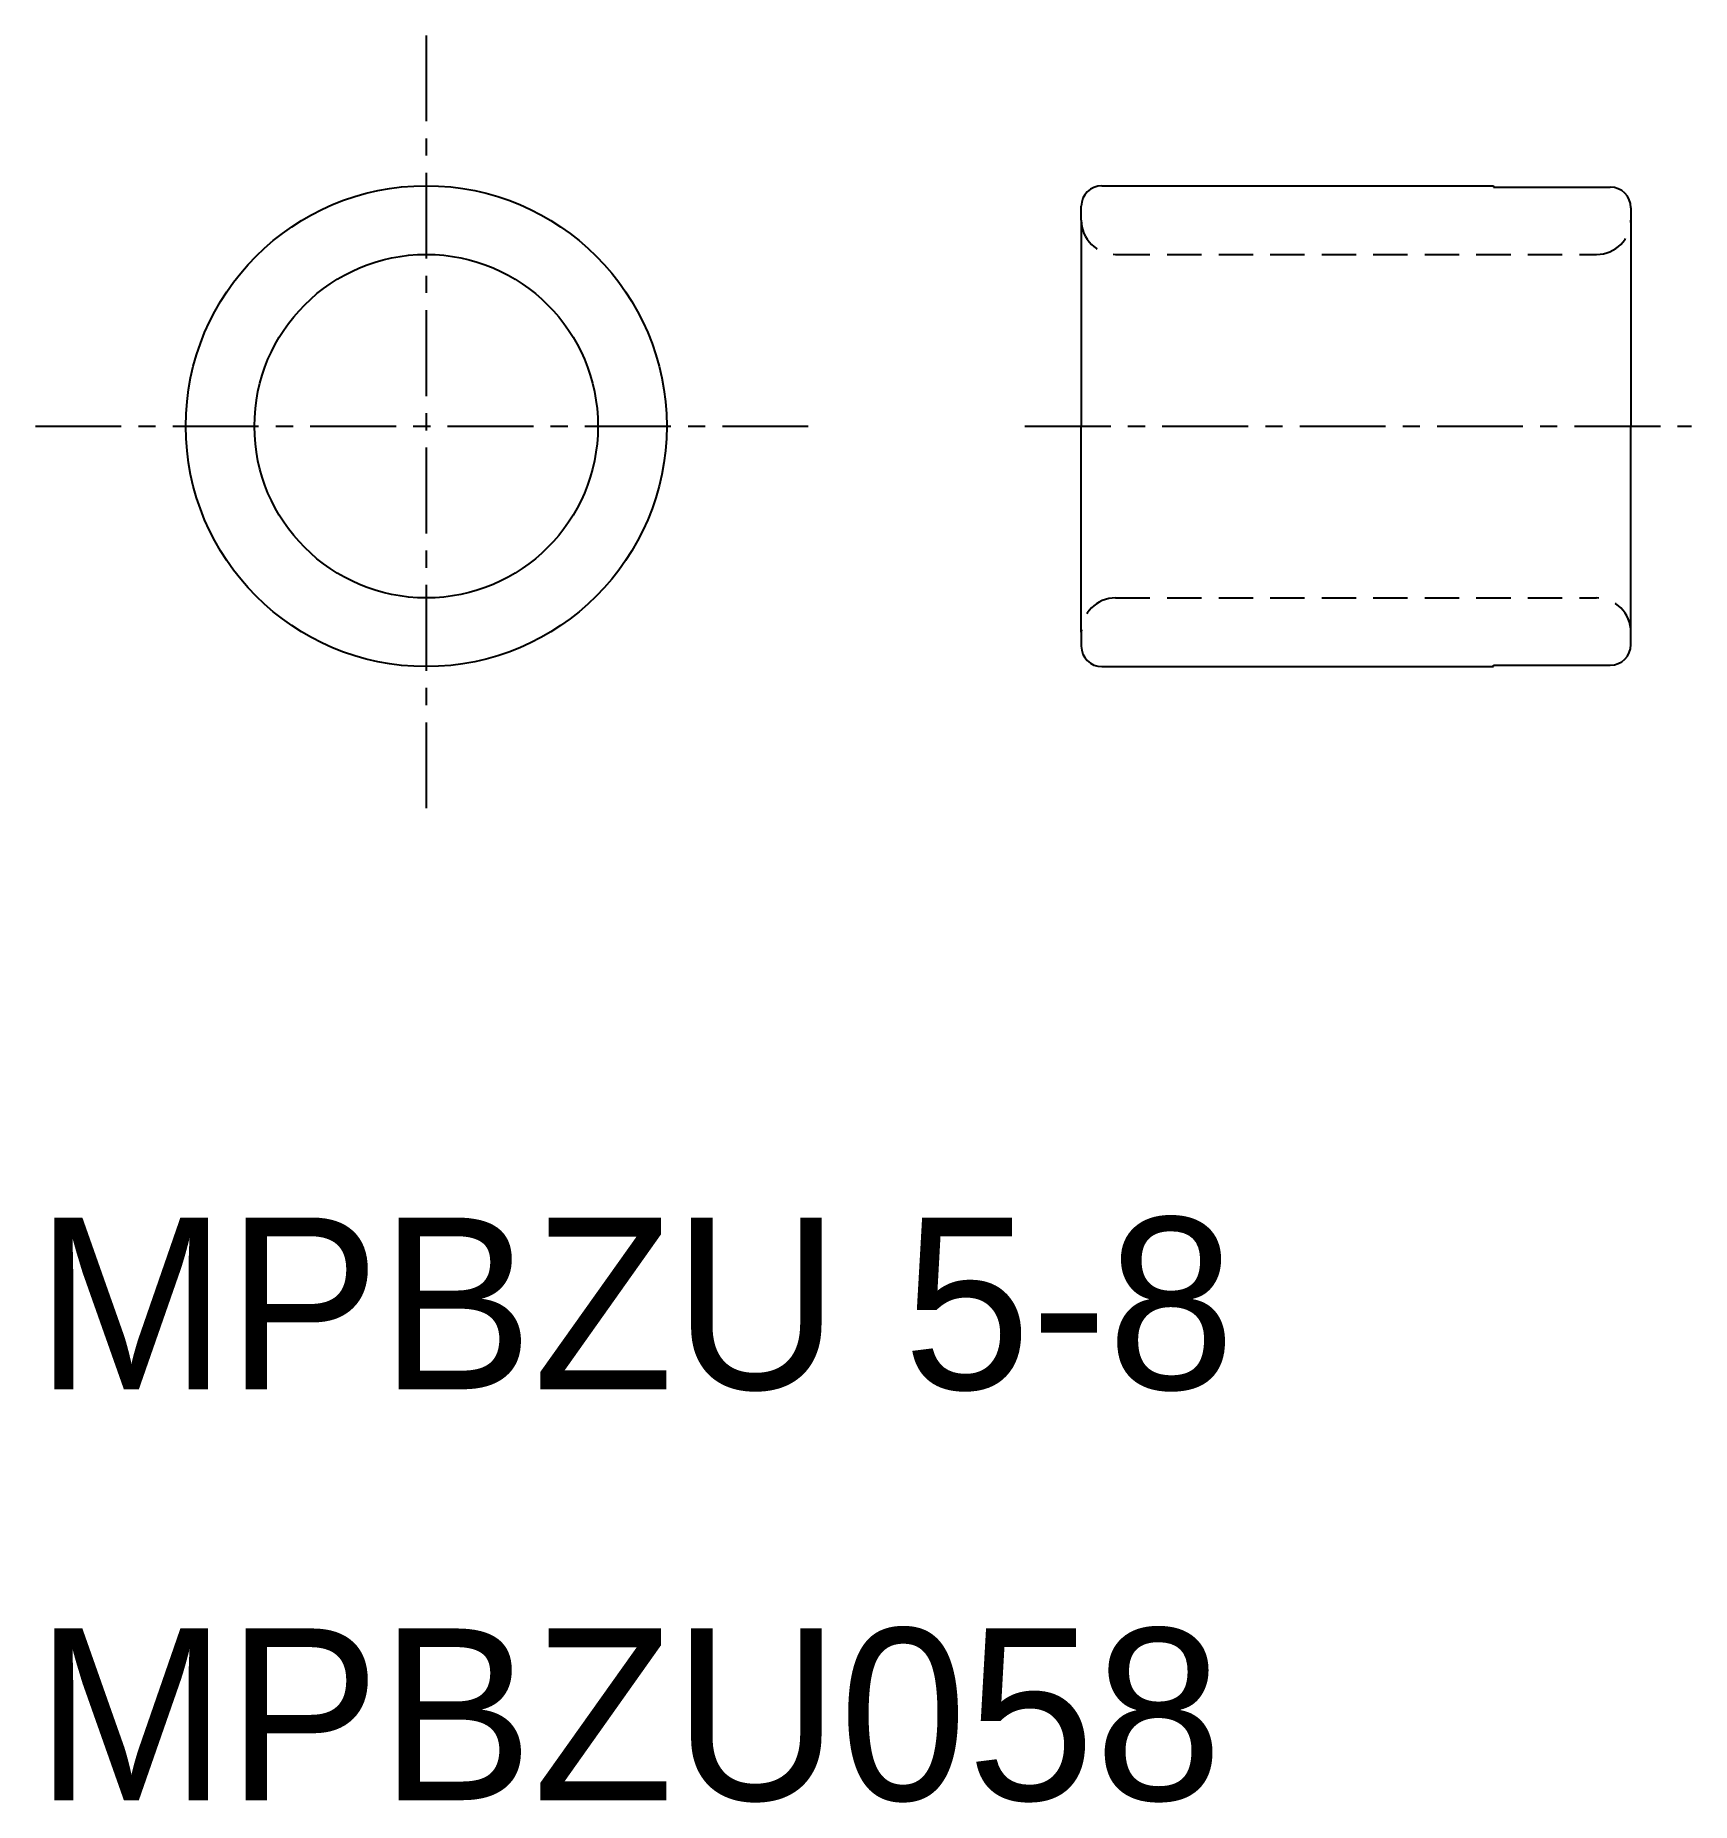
# Model space of a CAD drawing. Extents: x 31.2 to 55.3, y 59.9 to 85.6.
import ezdxf

# ---------------------------------------------------------------- set-up
doc = ezdxf.new("R2010")
doc.units = 0
doc.linetypes.add('CENTER', pattern=[2, 1.25, -0.25, 0.25, -0.25])
doc.linetypes.add('DASHED', pattern=[0.75, 0.5, -0.25])
doc.layers.get('0').update_dxf_attribs({"linetype": 'CONTINUOUS'})
doc.layers.add('CENTER', color=1, linetype='CENTER')

msp = doc.modelspace()

# ---------------------------------------------------------------- linework, layer by layer
at = {"color": 7, "linetype": 'CONTINUOUS'}
for p, q in [((46.744, 83.461), (52.444, 83.461)), ((52.444, 83.461), (52.444, 83.441)), ((52.444, 83.441), (54.144, 83.441)), ((46.444, 82.961), (46.444, 83.161)), ((54.444, 83.141), (54.444, 79.961)), ((46.444, 82.961), (46.444, 79.961)), ((46.444, 76.961), (46.444, 79.961)), ((54.444, 76.781), (54.444, 79.961)), ((46.444, 76.961), (46.444, 76.761)), ((46.744, 76.461), (52.444, 76.461)), ((52.444, 76.481), (54.144, 76.481)), ((52.444, 76.461), (52.444, 76.481))]:
    msp.add_line(p, q, dxfattribs=at)
at = {"color": 3, "linetype": 'DASHED'}
for p, q in [((46.944, 82.461), (53.944, 82.461)), ((46.944, 77.461), (53.944, 77.461))]:
    msp.add_line(p, q, dxfattribs=at)
at = {"color": 7, "linetype": 'CONTINUOUS'}
for radius in [3.5, 2.5]:
    msp.add_circle((36.909, 79.961), radius, dxfattribs=at)
for centre, start, end in [((46.744, 83.161), 90, 180), ((54.144, 83.141), 0, 90), ((46.744, 76.761), 180, 270), ((54.144, 76.781), 270, 360)]:
    msp.add_arc(centre, 0.3, start, end, dxfattribs=at)
at = {"color": 3, "linetype": 'DASHED'}
for centre, start, end in [((46.944, 82.961), 180, 270), ((53.944, 82.961), 270, 0), ((46.944, 76.961), 90, 180), ((53.944, 76.961), 0, 90)]:
    msp.add_arc(centre, 0.5, start, end, dxfattribs=at)
at = {"layer": 'CENTER', "color": 1, "linetype": 'CENTER'}
for p, q in [((36.909, 85.65), (36.909, 74.271)), ((31.22, 79.961), (42.598, 79.961)), ((31.22, 79.961), (42.598, 79.961)), ((45.623, 79.961), (55.328, 79.961))]:
    msp.add_line(p, q, dxfattribs=at)

# ---------------------------------------------------------------- texts
at = {"color": 7, "linetype": 'CONTINUOUS'}
for s, p in [('MPBZU 5-8', (31.22, 65.942)), ('MPBZU058', (31.22, 59.961))]:
    msp.add_text(s, height=2.5, dxfattribs=at).set_placement(p)

doc.saveas('drawing.dxf')
